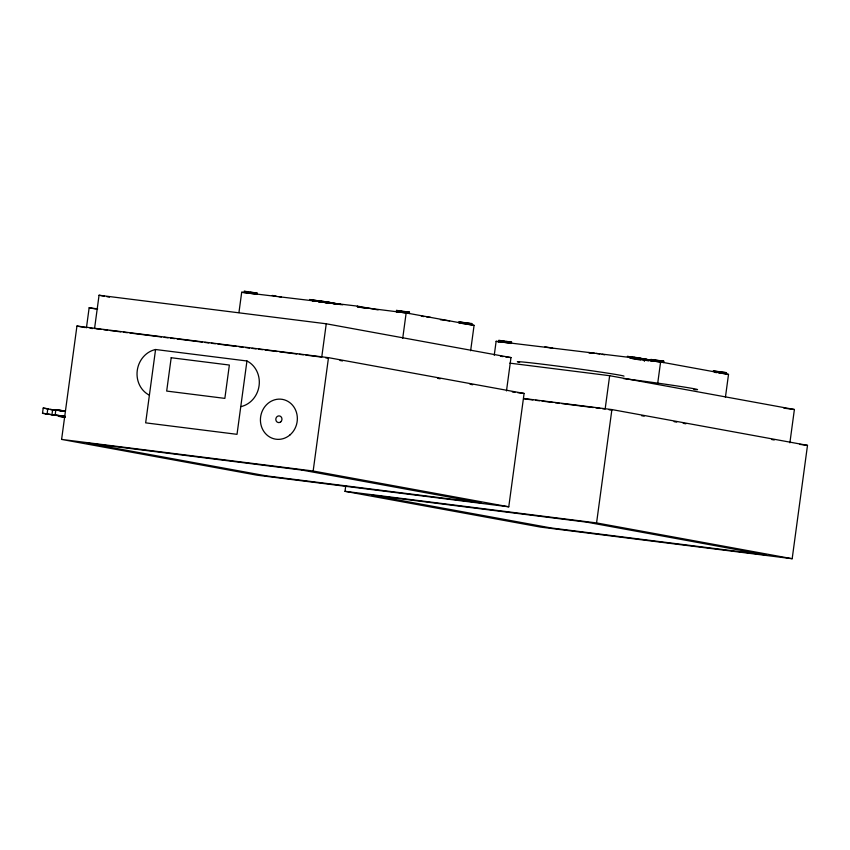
<?xml version="1.0" encoding="UTF-8"?>
<svg xmlns="http://www.w3.org/2000/svg" width="850" height="850" viewBox="0 0 850 850"><rect width="100%" height="100%" fill="white"/><g stroke="black" fill="none" stroke-linecap="round" stroke-linejoin="round"><path stroke-width="1.27" d="M65.004 416.649L42.5 413.281L43.201 408.085L47.802 408.744L47.101 413.939L45.9 413.844L63.07 416.341M51.914 414.938L52.626 409.743L43.201 408.085M65.514 411.007L55.813 409.785L55.154 415.044L65.333 416.33M61.604 439.418L76.936 326.06L328.493 357.659L524.099 393.454L508.767 506.802L257.21 475.203L61.604 439.418L313.161 471.017L508.767 506.802M86.445 327.803L89.144 307.796L97.676 308.869M94.552 328.578L99.057 295.248L326.251 323.786L510.988 357.584L506.483 390.926M155.571 349.509L145.658 422.854L237.023 434.329L246.946 360.984L155.571 349.509A24.204 22.068 -79.6 0 0 137.264 370.43A24.204 22.068 -79.6 0 0 149.398 395.176M238.946 312.587L241.697 292.272L357.521 306.138L378.112 309.91M241.697 292.272L247.786 293.038L247.966 291.699L257.316 293.112L254.883 292.878M326.251 323.786L321.746 357.127L305.979 355.151M313.161 471.017L328.493 357.659M365.149 308.221L357.425 306.808L357.521 306.138M523.653 398.48L611.894 409.572L807.5 445.358L792.179 558.716L540.611 527.106L345.004 491.321L345.716 486.115M396.695 311.897L396.153 311.748L400.063 312.163L400.244 310.834L409.594 312.237L405.684 311.822M402.719 338.332L406.151 312.928L357.425 306.808M409.413 313.576L409.052 312.099M471.495 324.987L471.538 323.521L458.809 321.853L463.059 322.575M470.634 350.763L474.077 325.359L406.151 312.928M494.243 355.289L496.134 341.317L630.232 357.489L648.518 360.836M498.355 341.711L502.223 342.082L502.403 340.744L511.753 342.157L506.175 341.53M509.851 363.152L609.652 375.7L605.147 409.031L602.523 408.701M792.179 558.716L596.572 522.931L611.894 409.572M640.592 360.06L630.137 358.147L630.232 357.489M644.247 360.921L644.523 358.913L643.705 358.764M644.406 360.974L644.672 358.976C638.127 358.137 651.344 359.869 645.809 359.316M650.633 360.846L654.5 361.207L654.681 359.879L664.031 361.293L661.597 361.059M657.677 383.573L660.599 361.983L630.137 358.147M663.446 362.599L663.489 361.144M726.293 374.011L725.974 372.576L713.256 370.897L713.798 371.046M725.422 397.269L728.514 374.404L660.599 361.983M789.884 442.829L794.389 409.498L609.652 375.7M54.379 410.029L50.49 409.509L51.383 409.583M640.953 358.424L627.343 356.394L634.493 357.297M315.573 301.368L312.248 300.751L316.508 301.166M511.169 343.474L502.223 342.082M328.429 302.728L329.449 302.972M642.494 358.615L634.44 357.329M649.602 360.347L651.536 360.506M649.315 360.219L651.217 360.379M46.612 408.648L47.802 408.744M324.105 301.793L329.088 302.366L324.317 301.644M640.22 358.711L644.162 359.157M655.286 360.761L656.009 360.814L654.925 360.602M470.847 323.574L472.079 323.669L471.538 323.521M459.043 323.202L461.061 323.414M588.625 352.506L594.32 353.186M326.039 302.186L325.561 302.186M317.56 300.847L316.009 300.741M315.647 300.571L318.293 300.932M317.762 300.751L325.688 301.761M714.308 372.332L716.986 372.64M64.079 417.244L62.496 417.138L64.122 417.361M316.582 300.549L327.346 301.973L323.181 301.729M644.895 359.157L642.664 358.891M328.238 302.356L330.926 302.632L325.773 301.835M643.354 359.114L640.464 358.817M326.134 302.132L323.457 301.877L325.008 302.164M247.966 291.699L244.056 291.284L248.296 292.007M400.244 310.834L396.334 310.42L402.273 311.376M469.646 323.436L464.759 322.809M502.403 340.744L498.536 340.382M654.681 359.879L650.771 359.465L653.48 359.964M321.757 301.357L309.591 299.519L316.285 300.571M328.27 302.451L327.367 302.334L335.92 303.556M644.799 359.199L640.857 358.658M319.079 300.974L320.875 301.197M327.229 302.568L338.087 303.939L337.269 303.79M336.249 303.822L332.743 303.418M338.459 304.141L340.839 304.438L340.021 304.289M338.821 304.342L342.773 304.789M421.388 316.243L424.022 316.572M426.658 316.912L430.61 317.401M440.406 319.728L449.629 320.886M471.633 325.051L474.077 325.359M634.865 357.701L644.523 358.913M635.014 357.765L637.107 358.031L635.237 357.85M650.059 360.134L651.854 360.358M726.081 374.096L728.514 374.404M500.48 356.267L503.104 356.596M505.739 356.926L510.988 357.584M783.891 408.17L794.389 409.498M95.859 328.748L101.118 329.407M103.743 329.736L107.684 330.236M110.309 330.565L120.817 331.882M123.441 332.212L127.383 332.711M130.007 333.041L161.521 336.993M164.146 337.333L168.087 337.822M170.712 338.151L174.654 338.651M177.278 338.98L202.236 342.114M204.861 342.444L208.803 342.933M211.427 343.272L215.369 343.761M217.993 344.091L236.385 346.407M239.009 346.736L242.951 347.225M245.576 347.554L249.518 348.054M252.142 348.383L256.084 348.882M258.708 349.212L262.65 349.701M265.274 350.03L277.089 351.517M279.714 351.847L296.788 353.993M299.413 354.322L303.354 354.822M90.089 328.259L92.533 328.567M512.348 391.978L514.962 392.307M517.565 392.626L524.099 393.454M523.727 398.809L532.918 399.957M535.543 400.286L539.484 400.786M542.109 401.115L552.617 402.433M555.241 402.762L559.183 403.261M561.808 403.591L593.332 407.554M595.956 407.883L599.898 408.372M799.669 444.369L807.5 445.358M57.651 410.082L55.813 409.785M59.638 410.327L64.759 410.975M52.626 409.743L62.528 410.986M65.344 416.989L59.022 416.383L64.866 417.084M64.441 416.978L61.412 416.489M345.004 491.321L596.572 522.931M637.787 357.861L638.594 357.935L637.394 357.723M645.947 359.38L651.482 360.145M646.595 359.646L649.177 359.975M324.328 301.686L325.369 301.824M253.406 292.697L249.996 292.241M400.063 312.163L408.871 313.427M247.786 293.038L257.093 294.397M462.549 323.595L471.357 324.859M660.121 360.878L655.01 360.188M647.753 359.614L652.099 360.188M645.564 359.518L648.242 359.911M654.5 361.207L663.308 362.472M720.928 372.087L726.516 372.714L725.974 372.576M328.812 302.473L332.318 302.951M335.389 303.907L332.828 303.514M635.534 357.425L637.256 357.659M640.836 358.7L642.122 358.87M320.386 301.314L316.763 300.783L320.11 301.325M60.658 410.869L59.861 410.763L60.297 411.081M718.654 372.863L725.794 373.904M334.475 303.79L332.945 303.578M312.641 300.73L323.903 302.207M312.248 300.751L316.306 301.378M318.835 301.729L322.618 302.249M324.785 302.473L328.536 302.993L325.189 302.377M324.966 302.728L327.547 303.089M320.259 301.654L323.797 302.164M596.243 353.441L599.781 353.951M504.433 341.296L499.035 340.478M719.196 371.854L714.701 371.195M42.5 413.281L47.101 413.939M327.654 302.526L328.302 302.621M642.791 359.178L641.867 358.955L642.515 359.093M637.67 358.254L636.852 358.126L638.042 358.264M318.877 301.962L320.269 302.186M332.892 303.078L333.869 303.312M644.789 359.051L645.373 359.146M630.094 356.894L630.912 357.053M645.246 359.571L647.36 359.964M602.172 354.333L604.732 354.801M588.774 352.654L591.334 353.111M272.244 295.428L276.165 296.14M278.779 296.618L281.382 297.096M544.956 346.768L552.67 348.181M496.134 341.317L498.854 341.817M99.057 295.248L104.263 296.193M106.856 296.671L109.459 297.149M89.144 307.796L95.636 308.986M325.646 357.839L328.249 358.317M339.957 360.464L342.561 360.931M437.527 378.314L440.13 378.792M470.05 384.264L472.653 384.742M609.046 409.753L611.649 410.221M641.569 415.703L644.173 416.171M674.103 421.653L676.696 422.131M683.209 423.321L685.812 423.789M771.673 439.503L774.276 439.981M76.936 326.06L85.255 327.579M58.554 410.189L63.548 411.039M57.853 415.384L64.143 416.479M246.946 360.984A24.204 22.068 -79.6 0 1 259.08 385.73A24.204 22.068 -79.6 0 1 240.762 406.661M519.594 362.397A53.837 1.126 7.7 0 1 562.062 366.69A53.837 1.126 7.7 0 1 624.006 376.146M623.475 378.558A53.837 1.126 7.7 0 1 681.211 386.591A53.837 1.126 7.7 0 1 693.876 389.534M171.19 357.733L166.685 391.074L224.857 398.384L229.362 365.043L171.19 357.733M302.037 470.092L87.029 443.073L266.326 475.883L481.344 502.892L302.037 470.092M586.872 522.176L371.864 495.168L551.172 527.967L766.179 554.986L586.872 522.176M289.892 435.009A20.188 18.413 -79.6 0 0 286.227 400.52A20.188 18.413 -79.6 0 0 260.536 422.206A20.188 18.413 -79.6 0 0 289.892 435.009M280.723 421.876A3.368 3.071 -79.6 0 0 280.107 416.118A3.368 3.071 -79.6 0 0 275.825 419.741A3.368 3.071 -79.6 0 0 280.723 421.876"/></g></svg>
